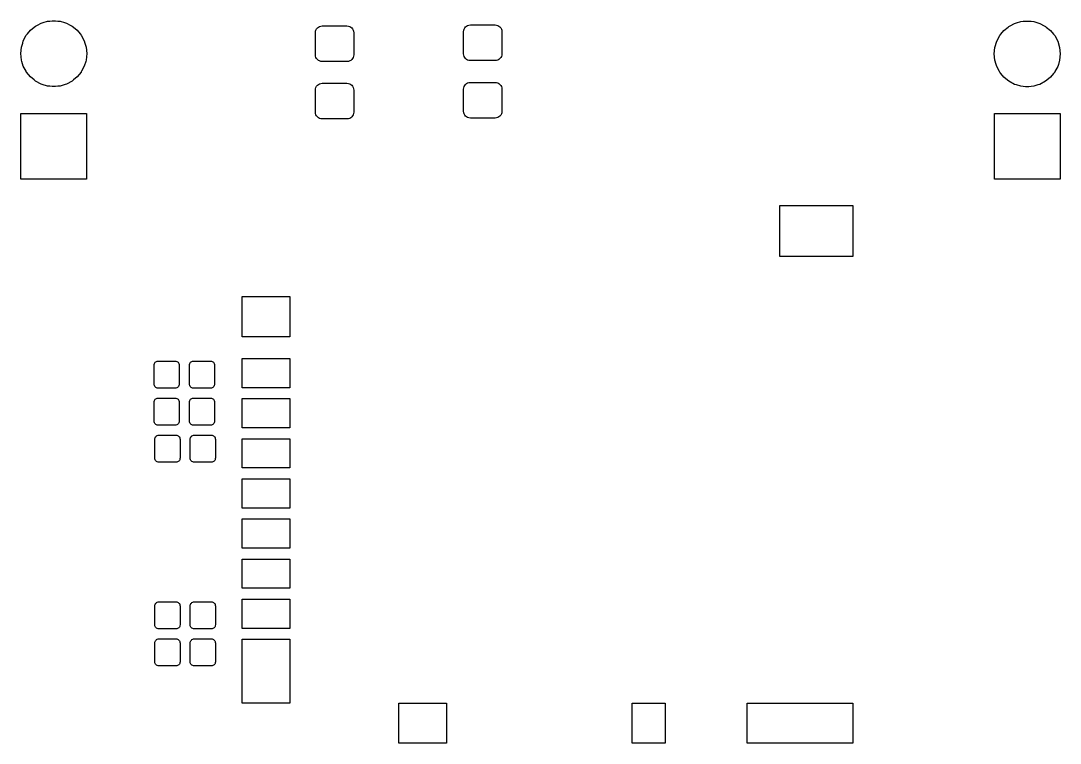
# Model space of a CAD drawing. Extents: x 10 to 287, y -200 to -10.
# Drawn here: x 113.31 to 141.82, y -147.46 to -127.64 of the extents above; entities that cross this region are included whole.
import ezdxf

# ---------------------------------------------------------------- set-up
doc = ezdxf.new("R2010")
doc.units = 0
doc.header["$MEASUREMENT"] = 0
doc.layers.add('BLACK', color=7, linetype='CONTINUOUS')

msp = doc.modelspace()

# ---------------------------------------------------------------- linework, layer by layer
at = {"layer": 'BLACK', "linetype": 'CONTINUOUS'}
for p, q in [((113.768, -127.761), (113.872, -127.705)), ((113.872, -127.705), (113.928, -127.688)), ((113.928, -127.688), (114.042, -127.654)), ((114.042, -127.654), (114.108, -127.647)), ((114.108, -127.647), (114.174, -127.641)), ((114.174, -127.641), (114.262, -127.641)), ((114.262, -127.641), (114.328, -127.647)), ((114.328, -127.647), (114.395, -127.654)), ((114.395, -127.654), (114.508, -127.688)), ((114.508, -127.688), (114.565, -127.705)), ((114.565, -127.705), (114.669, -127.761)), ((140.454, -127.775), (140.572, -127.712)), ((140.572, -127.712), (140.628, -127.694)), ((140.628, -127.694), (140.741, -127.66)), ((140.741, -127.66), (140.808, -127.654)), ((140.808, -127.654), (140.874, -127.647)), ((140.874, -127.647), (140.962, -127.647)), ((140.962, -127.647), (141.029, -127.654)), ((141.029, -127.654), (141.095, -127.66)), ((141.095, -127.66), (141.208, -127.694)), ((141.208, -127.694), (141.265, -127.712)), ((141.265, -127.712), (141.382, -127.775)), ((113.465, -128.039), (113.497, -128)), ((113.497, -128), (113.578, -127.901)), ((113.578, -127.901), (113.679, -127.818)), ((113.679, -127.818), (113.715, -127.789)), ((113.715, -127.789), (113.768, -127.761)), ((114.669, -127.761), (114.721, -127.789)), ((114.721, -127.789), (114.757, -127.818)), ((114.757, -127.818), (114.858, -127.901)), ((114.858, -127.901), (114.939, -128)), ((114.939, -128), (114.971, -128.039)), ((121.394, -127.969), (121.398, -127.928)), ((121.394, -128.571), (121.394, -127.969)), ((121.398, -127.928), (121.408, -127.894)), ((121.408, -127.894), (121.425, -127.863)), ((121.425, -127.863), (121.448, -127.835)), ((121.448, -127.835), (121.475, -127.813)), ((121.475, -127.813), (121.506, -127.796)), ((121.506, -127.796), (121.54, -127.786)), ((121.54, -127.786), (121.582, -127.781)), ((121.582, -127.781), (122.258, -127.781)), ((122.258, -127.781), (122.3, -127.786)), ((122.3, -127.786), (122.334, -127.796)), ((122.334, -127.796), (122.365, -127.813)), ((122.365, -127.813), (122.392, -127.835)), ((122.392, -127.835), (122.415, -127.863)), ((122.415, -127.863), (122.432, -127.894)), ((122.432, -127.894), (122.442, -127.928)), ((122.442, -127.928), (122.446, -127.969)), ((122.446, -127.969), (122.446, -128.571)), ((125.458, -127.944), (125.462, -127.902)), ((125.458, -128.545), (125.458, -127.944)), ((125.462, -127.902), (125.472, -127.868)), ((125.472, -127.868), (125.489, -127.837)), ((125.489, -127.837), (125.512, -127.81)), ((125.512, -127.81), (125.539, -127.787)), ((125.539, -127.787), (125.57, -127.77)), ((125.57, -127.77), (125.604, -127.76)), ((125.604, -127.76), (125.646, -127.756)), ((125.646, -127.756), (126.322, -127.756)), ((126.322, -127.756), (126.364, -127.76)), ((126.364, -127.76), (126.398, -127.77)), ((126.398, -127.77), (126.429, -127.787)), ((126.429, -127.787), (126.456, -127.81)), ((126.456, -127.81), (126.479, -127.837)), ((126.479, -127.837), (126.496, -127.868)), ((126.496, -127.868), (126.506, -127.902)), ((126.506, -127.902), (126.51, -127.944)), ((126.51, -127.944), (126.51, -128.545)), ((140.165, -128.045), (140.195, -128.009)), ((140.195, -128.009), (140.278, -127.908)), ((140.278, -127.908), (140.394, -127.813)), ((140.394, -127.813), (140.415, -127.795)), ((140.415, -127.795), (140.454, -127.775)), ((141.382, -127.775), (141.421, -127.795)), ((141.421, -127.795), (141.442, -127.813)), ((141.442, -127.813), (141.558, -127.908)), ((141.558, -127.908), (141.642, -128.009)), ((141.642, -128.009), (141.671, -128.045)), ((113.33, -128.365), (113.365, -128.252)), ((113.365, -128.252), (113.382, -128.195)), ((113.382, -128.195), (113.465, -128.039)), ((113.465, -128.039), (113.465, -128.039)), ((114.971, -128.039), (114.971, -128.039)), ((114.971, -128.039), (115.055, -128.195)), ((115.055, -128.195), (115.072, -128.252)), ((115.072, -128.252), (115.106, -128.365)), ((140.03, -128.371), (140.082, -128.202)), ((140.082, -128.202), (140.165, -128.045)), ((140.082, -128.202), (140.082, -128.202)), ((140.165, -128.045), (140.165, -128.045)), ((141.671, -128.045), (141.671, -128.045)), ((141.671, -128.045), (141.755, -128.202)), ((141.755, -128.202), (141.755, -128.202)), ((141.755, -128.202), (141.806, -128.371)), ((113.313, -128.542), (113.33, -128.365)), ((113.33, -128.718), (113.313, -128.542)), ((115.106, -128.365), (115.124, -128.542)), ((115.124, -128.542), (115.106, -128.718)), ((121.398, -128.612), (121.394, -128.571)), ((122.446, -128.571), (122.442, -128.612)), ((125.462, -128.587), (125.458, -128.545)), ((126.51, -128.545), (126.506, -128.587)), ((140.013, -128.548), (140.03, -128.371)), ((140.03, -128.725), (140.013, -128.548)), ((141.806, -128.371), (141.823, -128.548)), ((141.823, -128.548), (141.806, -128.725)), ((113.342, -128.758), (113.33, -128.718)), ((113.382, -128.888), (113.342, -128.758)), ((115.094, -128.758), (115.055, -128.888)), ((115.106, -128.718), (115.094, -128.758)), ((121.408, -128.646), (121.398, -128.612)), ((121.425, -128.677), (121.408, -128.646)), ((121.448, -128.705), (121.425, -128.677)), ((121.475, -128.727), (121.448, -128.705)), ((121.506, -128.744), (121.475, -128.727)), ((121.54, -128.754), (121.506, -128.744)), ((121.582, -128.758), (121.54, -128.754)), ((122.258, -128.758), (121.582, -128.758)), ((122.3, -128.754), (122.258, -128.758)), ((122.334, -128.744), (122.3, -128.754)), ((122.365, -128.727), (122.334, -128.744)), ((122.392, -128.705), (122.365, -128.727)), ((122.415, -128.677), (122.392, -128.705)), ((122.432, -128.646), (122.415, -128.677)), ((122.442, -128.612), (122.432, -128.646)), ((125.472, -128.621), (125.462, -128.587)), ((125.489, -128.652), (125.472, -128.621)), ((125.512, -128.679), (125.489, -128.652)), ((125.539, -128.702), (125.512, -128.679)), ((125.57, -128.719), (125.539, -128.702)), ((125.604, -128.729), (125.57, -128.719)), ((125.646, -128.733), (125.604, -128.729)), ((126.322, -128.733), (125.646, -128.733)), ((126.364, -128.729), (126.322, -128.733)), ((126.398, -128.719), (126.364, -128.729)), ((126.429, -128.702), (126.398, -128.719)), ((126.456, -128.679), (126.429, -128.702)), ((126.479, -128.652), (126.456, -128.679)), ((126.496, -128.621), (126.479, -128.652)), ((126.506, -128.587), (126.496, -128.621)), ((140.064, -128.838), (140.03, -128.725)), ((140.082, -128.895), (140.064, -128.838)), ((141.772, -128.838), (141.755, -128.895)), ((141.806, -128.725), (141.772, -128.838)), ((113.456, -129.027), (113.382, -128.888)), ((113.465, -129.045), (113.456, -129.027)), ((113.471, -129.051), (113.465, -129.045)), ((113.578, -129.182), (113.471, -129.051)), ((114.966, -129.051), (114.858, -129.182)), ((114.971, -129.045), (114.966, -129.051)), ((114.981, -129.027), (114.971, -129.045)), ((115.055, -128.888), (114.981, -129.027)), ((140.156, -129.033), (140.082, -128.895)), ((140.165, -129.051), (140.156, -129.033)), ((140.195, -129.087), (140.165, -129.051)), ((140.278, -129.188), (140.195, -129.087)), ((141.642, -129.087), (141.558, -129.188)), ((141.671, -129.051), (141.642, -129.087)), ((141.68, -129.033), (141.671, -129.051)), ((141.755, -128.895), (141.68, -129.033)), ((113.679, -129.265), (113.578, -129.182)), ((113.715, -129.294), (113.679, -129.265)), ((113.872, -129.378), (113.715, -129.294)), ((113.715, -129.294), (113.715, -129.294)), ((113.903, -129.388), (113.872, -129.378)), ((114.042, -129.43), (113.903, -129.388)), ((114.107, -129.436), (114.042, -129.43)), ((114.395, -129.43), (114.329, -129.436)), ((114.533, -129.388), (114.395, -129.43)), ((114.565, -129.378), (114.533, -129.388)), ((114.721, -129.294), (114.565, -129.378)), ((114.757, -129.265), (114.721, -129.294)), ((114.721, -129.294), (114.721, -129.294)), ((114.858, -129.182), (114.757, -129.265)), ((121.425, -129.438), (121.448, -129.41)), ((121.448, -129.41), (121.475, -129.388)), ((121.475, -129.388), (121.506, -129.371)), ((121.506, -129.371), (121.54, -129.361)), ((121.54, -129.361), (121.582, -129.356)), ((121.582, -129.356), (122.258, -129.356)), ((122.258, -129.356), (122.3, -129.361)), ((122.3, -129.361), (122.334, -129.371)), ((122.334, -129.371), (122.365, -129.388)), ((122.365, -129.388), (122.392, -129.41)), ((122.392, -129.41), (122.415, -129.438)), ((125.472, -129.443), (125.489, -129.412)), ((125.489, -129.412), (125.512, -129.385)), ((125.512, -129.385), (125.539, -129.362)), ((125.539, -129.362), (125.57, -129.345)), ((125.57, -129.345), (125.604, -129.335)), ((125.604, -129.335), (125.646, -129.331)), ((125.646, -129.331), (126.322, -129.331)), ((126.322, -129.331), (126.364, -129.335)), ((126.364, -129.335), (126.398, -129.345)), ((126.398, -129.345), (126.429, -129.362)), ((126.429, -129.362), (126.456, -129.385)), ((126.456, -129.385), (126.479, -129.412)), ((126.479, -129.412), (126.496, -129.443)), ((140.379, -129.272), (140.278, -129.188)), ((140.415, -129.301), (140.379, -129.272)), ((140.572, -129.385), (140.415, -129.301)), ((140.415, -129.301), (140.415, -129.301)), ((140.628, -129.402), (140.572, -129.385)), ((140.741, -129.436), (140.628, -129.402)), ((141.208, -129.402), (141.095, -129.436)), ((141.265, -129.385), (141.208, -129.402)), ((141.421, -129.301), (141.265, -129.385)), ((141.457, -129.272), (141.421, -129.301)), ((141.421, -129.301), (141.421, -129.301)), ((141.558, -129.188), (141.457, -129.272)), ((114.174, -129.443), (114.107, -129.436)), ((114.262, -129.443), (114.174, -129.443)), ((114.329, -129.436), (114.262, -129.443)), ((121.394, -129.544), (121.398, -129.503)), ((121.394, -130.146), (121.394, -129.544)), ((121.398, -129.503), (121.408, -129.469)), ((121.408, -129.469), (121.425, -129.438)), ((122.415, -129.438), (122.432, -129.469)), ((122.432, -129.469), (122.442, -129.503)), ((122.442, -129.503), (122.446, -129.544)), ((122.446, -129.544), (122.446, -130.146)), ((125.458, -129.519), (125.462, -129.477)), ((125.458, -130.12), (125.458, -129.519)), ((125.462, -129.477), (125.472, -129.443)), ((126.496, -129.443), (126.506, -129.477)), ((126.506, -129.477), (126.51, -129.519)), ((126.51, -129.519), (126.51, -130.12)), ((140.808, -129.443), (140.741, -129.436)), ((140.874, -129.449), (140.808, -129.443)), ((140.962, -129.449), (140.874, -129.449)), ((141.029, -129.443), (140.962, -129.449)), ((141.095, -129.436), (141.029, -129.443)), ((113.317, -131.983), (113.317, -130.181)), ((113.317, -130.181), (115.119, -130.181)), ((115.119, -130.181), (115.119, -131.983)), ((121.398, -130.187), (121.394, -130.146)), ((121.408, -130.221), (121.398, -130.187)), ((121.425, -130.252), (121.408, -130.221)), ((121.448, -130.28), (121.425, -130.252)), ((121.475, -130.302), (121.448, -130.28)), ((122.392, -130.28), (122.365, -130.302)), ((122.415, -130.252), (122.392, -130.28)), ((122.432, -130.221), (122.415, -130.252)), ((122.442, -130.187), (122.432, -130.221)), ((122.446, -130.146), (122.442, -130.187)), ((125.462, -130.162), (125.458, -130.12)), ((125.472, -130.196), (125.462, -130.162)), ((125.489, -130.227), (125.472, -130.196)), ((125.512, -130.254), (125.489, -130.227)), ((125.539, -130.277), (125.512, -130.254)), ((125.57, -130.294), (125.539, -130.277)), ((126.429, -130.277), (126.398, -130.294)), ((126.456, -130.254), (126.429, -130.277)), ((126.479, -130.227), (126.456, -130.254)), ((126.496, -130.196), (126.479, -130.227)), ((126.506, -130.162), (126.496, -130.196)), ((126.51, -130.12), (126.506, -130.162)), ((140.017, -131.983), (140.017, -130.181)), ((140.017, -130.181), (141.819, -130.181)), ((141.819, -130.181), (141.819, -131.983)), ((121.506, -130.319), (121.475, -130.302)), ((121.54, -130.329), (121.506, -130.319)), ((121.582, -130.333), (121.54, -130.329)), ((122.258, -130.333), (121.582, -130.333)), ((122.3, -130.329), (122.258, -130.333)), ((122.334, -130.319), (122.3, -130.329)), ((122.365, -130.302), (122.334, -130.319)), ((125.604, -130.304), (125.57, -130.294)), ((125.646, -130.308), (125.604, -130.304)), ((126.322, -130.308), (125.646, -130.308)), ((126.364, -130.304), (126.322, -130.308)), ((126.398, -130.294), (126.364, -130.304)), ((115.119, -131.983), (113.317, -131.983)), ((141.819, -131.983), (140.017, -131.983)), ((134.136, -134.107), (134.136, -132.705)), ((134.136, -132.705), (136.138, -132.705)), ((136.138, -132.705), (136.138, -134.107)), ((136.138, -134.107), (134.136, -134.107)), ((119.386, -136.307), (119.386, -135.205)), ((119.386, -135.205), (120.688, -135.205)), ((120.688, -135.205), (120.688, -136.307)), ((120.688, -136.307), (119.386, -136.307)), ((116.967, -137.092), (116.97, -137.065)), ((116.967, -137.601), (116.967, -137.092)), ((116.97, -137.065), (116.976, -137.044)), ((116.976, -137.044), (116.986, -137.025)), ((116.986, -137.025), (117, -137.008)), ((117, -137.008), (117.016, -136.995)), ((117.016, -136.995), (117.035, -136.985)), ((117.035, -136.985), (117.056, -136.978)), ((117.056, -136.978), (117.084, -136.976)), ((117.084, -136.976), (117.542, -136.976)), ((117.542, -136.976), (117.57, -136.978)), ((117.57, -136.978), (117.59, -136.985)), ((117.59, -136.985), (117.609, -136.995)), ((117.609, -136.995), (117.626, -137.008)), ((117.626, -137.008), (117.64, -137.025)), ((117.64, -137.025), (117.65, -137.044)), ((117.65, -137.044), (117.656, -137.065)), ((117.656, -137.065), (117.659, -137.092)), ((117.659, -137.092), (117.659, -137.601)), ((117.937, -137.092), (117.94, -137.065)), ((117.937, -137.601), (117.937, -137.092)), ((117.94, -137.065), (117.946, -137.044)), ((117.946, -137.044), (117.956, -137.025)), ((117.956, -137.025), (117.97, -137.008)), ((117.97, -137.008), (117.986, -136.995)), ((117.986, -136.995), (118.005, -136.985)), ((118.005, -136.985), (118.026, -136.978)), ((118.026, -136.978), (118.054, -136.976)), ((118.054, -136.976), (118.512, -136.976)), ((118.512, -136.976), (118.54, -136.978)), ((118.54, -136.978), (118.56, -136.985)), ((118.56, -136.985), (118.579, -136.995)), ((118.579, -136.995), (118.596, -137.008)), ((118.596, -137.008), (118.61, -137.025)), ((118.61, -137.025), (118.62, -137.044)), ((118.62, -137.044), (118.626, -137.065)), ((118.626, -137.065), (118.629, -137.092)), ((118.629, -137.092), (118.629, -137.601)), ((119.386, -137.707), (119.386, -136.905)), ((119.386, -136.905), (120.688, -136.905)), ((120.688, -136.905), (120.688, -137.707)), ((116.97, -137.629), (116.967, -137.601)), ((116.976, -137.649), (116.97, -137.629)), ((116.986, -137.668), (116.976, -137.649)), ((117, -137.685), (116.986, -137.668)), ((117.016, -137.699), (117, -137.685)), ((117.035, -137.709), (117.016, -137.699)), ((117.609, -137.699), (117.59, -137.709)), ((117.626, -137.685), (117.609, -137.699)), ((117.64, -137.668), (117.626, -137.685)), ((117.65, -137.649), (117.64, -137.668)), ((117.656, -137.629), (117.65, -137.649)), ((117.659, -137.601), (117.656, -137.629)), ((117.94, -137.629), (117.937, -137.601)), ((117.946, -137.649), (117.94, -137.629)), ((117.956, -137.668), (117.946, -137.649)), ((117.97, -137.685), (117.956, -137.668)), ((117.986, -137.699), (117.97, -137.685)), ((118.005, -137.709), (117.986, -137.699)), ((118.579, -137.699), (118.56, -137.709)), ((118.596, -137.685), (118.579, -137.699)), ((118.61, -137.668), (118.596, -137.685)), ((118.62, -137.649), (118.61, -137.668)), ((118.626, -137.629), (118.62, -137.649)), ((118.629, -137.601), (118.626, -137.629)), ((117.056, -137.715), (117.035, -137.709)), ((117.084, -137.718), (117.056, -137.715)), ((117.542, -137.718), (117.084, -137.718)), ((117.57, -137.715), (117.542, -137.718)), ((117.59, -137.709), (117.57, -137.715)), ((118.026, -137.715), (118.005, -137.709)), ((118.054, -137.718), (118.026, -137.715)), ((118.512, -137.718), (118.054, -137.718)), ((118.54, -137.715), (118.512, -137.718)), ((118.56, -137.709), (118.54, -137.715)), ((120.688, -137.707), (119.386, -137.707)), ((116.967, -138.108), (116.97, -138.081)), ((116.967, -138.617), (116.967, -138.108)), ((116.97, -138.081), (116.976, -138.06)), ((116.976, -138.06), (116.986, -138.041)), ((116.986, -138.041), (117, -138.024)), ((117, -138.024), (117.016, -138.011)), ((117.016, -138.011), (117.035, -138.001)), ((117.035, -138.001), (117.056, -137.994)), ((117.056, -137.994), (117.084, -137.992)), ((117.084, -137.992), (117.542, -137.992)), ((117.542, -137.992), (117.57, -137.994)), ((117.57, -137.994), (117.59, -138.001)), ((117.59, -138.001), (117.609, -138.011)), ((117.609, -138.011), (117.626, -138.024)), ((117.626, -138.024), (117.64, -138.041)), ((117.64, -138.041), (117.65, -138.06)), ((117.65, -138.06), (117.656, -138.081)), ((117.656, -138.081), (117.659, -138.108)), ((117.659, -138.108), (117.659, -138.617)), ((117.937, -138.108), (117.94, -138.081)), ((117.937, -138.617), (117.937, -138.108)), ((117.94, -138.081), (117.946, -138.06)), ((117.946, -138.06), (117.956, -138.041)), ((117.956, -138.041), (117.97, -138.024)), ((117.97, -138.024), (117.986, -138.011)), ((117.986, -138.011), (118.005, -138.001)), ((118.005, -138.001), (118.026, -137.994)), ((118.026, -137.994), (118.054, -137.992)), ((118.054, -137.992), (118.512, -137.992)), ((118.512, -137.992), (118.54, -137.994)), ((118.54, -137.994), (118.56, -138.001)), ((118.56, -138.001), (118.579, -138.011)), ((118.579, -138.011), (118.596, -138.024)), ((118.596, -138.024), (118.61, -138.041)), ((118.61, -138.041), (118.62, -138.06)), ((118.62, -138.06), (118.626, -138.081)), ((118.626, -138.081), (118.629, -138.108)), ((118.629, -138.108), (118.629, -138.617)), ((119.386, -138.807), (119.386, -138.005)), ((119.386, -138.005), (120.688, -138.005)), ((120.688, -138.005), (120.688, -138.807)), ((116.97, -138.645), (116.967, -138.617)), ((116.976, -138.665), (116.97, -138.645)), ((116.986, -138.684), (116.976, -138.665)), ((117, -138.701), (116.986, -138.684)), ((117.016, -138.715), (117, -138.701)), ((117.035, -138.725), (117.016, -138.715)), ((117.056, -138.731), (117.035, -138.725)), ((117.084, -138.734), (117.056, -138.731)), ((117.542, -138.734), (117.084, -138.734)), ((117.57, -138.731), (117.542, -138.734)), ((117.59, -138.725), (117.57, -138.731)), ((117.609, -138.715), (117.59, -138.725)), ((117.626, -138.701), (117.609, -138.715)), ((117.64, -138.684), (117.626, -138.701)), ((117.65, -138.665), (117.64, -138.684)), ((117.656, -138.645), (117.65, -138.665)), ((117.659, -138.617), (117.656, -138.645)), ((117.94, -138.645), (117.937, -138.617)), ((117.946, -138.665), (117.94, -138.645)), ((117.956, -138.684), (117.946, -138.665)), ((117.97, -138.701), (117.956, -138.684)), ((117.986, -138.715), (117.97, -138.701)), ((118.005, -138.725), (117.986, -138.715)), ((118.026, -138.731), (118.005, -138.725)), ((118.054, -138.734), (118.026, -138.731)), ((118.512, -138.734), (118.054, -138.734)), ((118.54, -138.731), (118.512, -138.734)), ((118.56, -138.725), (118.54, -138.731)), ((118.579, -138.715), (118.56, -138.725)), ((118.596, -138.701), (118.579, -138.715)), ((118.61, -138.684), (118.596, -138.701)), ((118.62, -138.665), (118.61, -138.684)), ((118.626, -138.645), (118.62, -138.665)), ((118.629, -138.617), (118.626, -138.645)), ((120.688, -138.807), (119.386, -138.807)), ((116.99, -139.124), (116.993, -139.097)), ((116.99, -139.633), (116.99, -139.124)), ((116.993, -139.097), (116.999, -139.076)), ((116.999, -139.076), (117.009, -139.057)), ((117.009, -139.057), (117.023, -139.04)), ((117.023, -139.04), (117.039, -139.027)), ((117.039, -139.027), (117.058, -139.017)), ((117.058, -139.017), (117.079, -139.01)), ((117.079, -139.01), (117.107, -139.008)), ((117.107, -139.008), (117.565, -139.008)), ((117.565, -139.008), (117.593, -139.01)), ((117.593, -139.01), (117.613, -139.017)), ((117.613, -139.017), (117.632, -139.027)), ((117.632, -139.027), (117.649, -139.04)), ((117.649, -139.04), (117.663, -139.057)), ((117.663, -139.057), (117.673, -139.076)), ((117.673, -139.076), (117.679, -139.097)), ((117.679, -139.097), (117.682, -139.124)), ((117.682, -139.124), (117.682, -139.633)), ((117.96, -139.124), (117.963, -139.097)), ((117.96, -139.633), (117.96, -139.124)), ((117.963, -139.097), (117.969, -139.076)), ((117.969, -139.076), (117.979, -139.057)), ((117.979, -139.057), (117.993, -139.04)), ((117.993, -139.04), (118.009, -139.027)), ((118.009, -139.027), (118.028, -139.017)), ((118.028, -139.017), (118.049, -139.01)), ((118.049, -139.01), (118.077, -139.008)), ((118.077, -139.008), (118.535, -139.008)), ((118.535, -139.008), (118.563, -139.01)), ((118.563, -139.01), (118.583, -139.017)), ((118.583, -139.017), (118.602, -139.027)), ((118.602, -139.027), (118.619, -139.04)), ((118.619, -139.04), (118.633, -139.057)), ((118.633, -139.057), (118.643, -139.076)), ((118.643, -139.076), (118.649, -139.097)), ((118.649, -139.097), (118.652, -139.124)), ((118.652, -139.124), (118.652, -139.633)), ((119.386, -139.907), (119.386, -139.105)), ((119.386, -139.105), (120.688, -139.105)), ((120.688, -139.105), (120.688, -139.907)), ((116.993, -139.661), (116.99, -139.633)), ((116.999, -139.681), (116.993, -139.661)), ((117.009, -139.7), (116.999, -139.681)), ((117.673, -139.681), (117.663, -139.7)), ((117.679, -139.661), (117.673, -139.681)), ((117.682, -139.633), (117.679, -139.661)), ((117.963, -139.661), (117.96, -139.633)), ((117.969, -139.681), (117.963, -139.661)), ((117.979, -139.7), (117.969, -139.681)), ((118.643, -139.681), (118.633, -139.7)), ((118.649, -139.661), (118.643, -139.681)), ((118.652, -139.633), (118.649, -139.661)), ((117.023, -139.717), (117.009, -139.7)), ((117.039, -139.731), (117.023, -139.717)), ((117.058, -139.741), (117.039, -139.731)), ((117.079, -139.747), (117.058, -139.741)), ((117.107, -139.75), (117.079, -139.747)), ((117.565, -139.75), (117.107, -139.75)), ((117.593, -139.747), (117.565, -139.75)), ((117.613, -139.741), (117.593, -139.747)), ((117.632, -139.731), (117.613, -139.741)), ((117.649, -139.717), (117.632, -139.731)), ((117.663, -139.7), (117.649, -139.717)), ((117.993, -139.717), (117.979, -139.7)), ((118.009, -139.731), (117.993, -139.717)), ((118.028, -139.741), (118.009, -139.731)), ((118.049, -139.747), (118.028, -139.741)), ((118.077, -139.75), (118.049, -139.747)), ((118.535, -139.75), (118.077, -139.75)), ((118.563, -139.747), (118.535, -139.75)), ((118.583, -139.741), (118.563, -139.747)), ((118.602, -139.731), (118.583, -139.741)), ((118.619, -139.717), (118.602, -139.731)), ((118.633, -139.7), (118.619, -139.717)), ((120.688, -139.907), (119.386, -139.907)), ((119.386, -141.007), (119.386, -140.205)), ((119.386, -140.205), (120.688, -140.205)), ((120.688, -140.205), (120.688, -141.007)), ((120.688, -141.007), (119.386, -141.007)), ((119.386, -142.107), (119.386, -141.305)), ((119.386, -141.305), (120.688, -141.305)), ((120.688, -141.305), (120.688, -142.107)), ((120.688, -142.107), (119.386, -142.107)), ((119.386, -143.207), (119.386, -142.405)), ((119.386, -142.405), (120.688, -142.405)), ((120.688, -142.405), (120.688, -143.207)), ((120.688, -143.207), (119.386, -143.207)), ((116.99, -143.696), (116.993, -143.669)), ((116.993, -143.669), (116.999, -143.648)), ((116.999, -143.648), (117.009, -143.629)), ((117.009, -143.629), (117.023, -143.612)), ((117.023, -143.612), (117.039, -143.599)), ((117.039, -143.599), (117.058, -143.589)), ((117.058, -143.589), (117.079, -143.582)), ((117.079, -143.582), (117.107, -143.58)), ((117.107, -143.58), (117.565, -143.58)), ((117.565, -143.58), (117.593, -143.582)), ((117.593, -143.582), (117.613, -143.589)), ((117.613, -143.589), (117.632, -143.599)), ((117.632, -143.599), (117.649, -143.612)), ((117.649, -143.612), (117.663, -143.629)), ((117.663, -143.629), (117.673, -143.648)), ((117.673, -143.648), (117.679, -143.669)), ((117.679, -143.669), (117.682, -143.696)), ((117.96, -143.696), (117.963, -143.669)), ((117.963, -143.669), (117.969, -143.648)), ((117.969, -143.648), (117.979, -143.629)), ((117.979, -143.629), (117.993, -143.612)), ((117.993, -143.612), (118.009, -143.599)), ((118.009, -143.599), (118.028, -143.589)), ((118.028, -143.589), (118.049, -143.582)), ((118.049, -143.582), (118.077, -143.58)), ((118.077, -143.58), (118.535, -143.58)), ((118.535, -143.58), (118.563, -143.582)), ((118.563, -143.582), (118.583, -143.589)), ((118.583, -143.589), (118.602, -143.599)), ((118.602, -143.599), (118.619, -143.612)), ((118.619, -143.612), (118.633, -143.629)), ((118.633, -143.629), (118.643, -143.648)), ((118.643, -143.648), (118.649, -143.669)), ((118.649, -143.669), (118.652, -143.696)), ((119.386, -144.307), (119.386, -143.505)), ((119.386, -143.505), (120.688, -143.505)), ((120.688, -143.505), (120.688, -144.307)), ((116.99, -144.205), (116.99, -143.696)), ((117.682, -143.696), (117.682, -144.205)), ((117.96, -144.205), (117.96, -143.696)), ((118.652, -143.696), (118.652, -144.205)), ((116.993, -144.233), (116.99, -144.205)), ((116.999, -144.253), (116.993, -144.233)), ((117.009, -144.272), (116.999, -144.253)), ((117.673, -144.253), (117.663, -144.272)), ((117.679, -144.233), (117.673, -144.253)), ((117.682, -144.205), (117.679, -144.233)), ((117.963, -144.233), (117.96, -144.205)), ((117.969, -144.253), (117.963, -144.233)), ((117.979, -144.272), (117.969, -144.253)), ((118.643, -144.253), (118.633, -144.272)), ((118.649, -144.233), (118.643, -144.253)), ((118.652, -144.205), (118.649, -144.233)), ((117.023, -144.289), (117.009, -144.272)), ((117.039, -144.303), (117.023, -144.289)), ((117.058, -144.313), (117.039, -144.303)), ((117.079, -144.319), (117.058, -144.313)), ((117.107, -144.322), (117.079, -144.319)), ((117.565, -144.322), (117.107, -144.322)), ((117.593, -144.319), (117.565, -144.322)), ((117.613, -144.313), (117.593, -144.319)), ((117.632, -144.303), (117.613, -144.313)), ((117.649, -144.289), (117.632, -144.303)), ((117.663, -144.272), (117.649, -144.289)), ((117.993, -144.289), (117.979, -144.272)), ((118.009, -144.303), (117.993, -144.289)), ((118.028, -144.313), (118.009, -144.303)), ((118.049, -144.319), (118.028, -144.313)), ((118.077, -144.322), (118.049, -144.319)), ((118.535, -144.322), (118.077, -144.322)), ((118.563, -144.319), (118.535, -144.322)), ((118.583, -144.313), (118.563, -144.319)), ((118.602, -144.303), (118.583, -144.313)), ((118.619, -144.289), (118.602, -144.303)), ((118.633, -144.272), (118.619, -144.289)), ((120.688, -144.307), (119.386, -144.307)), ((116.99, -144.712), (116.993, -144.685)), ((116.99, -145.221), (116.99, -144.712)), ((116.993, -144.685), (116.999, -144.664)), ((116.999, -144.664), (117.009, -144.645)), ((117.009, -144.645), (117.023, -144.628)), ((117.023, -144.628), (117.039, -144.615)), ((117.039, -144.615), (117.058, -144.605)), ((117.058, -144.605), (117.079, -144.598)), ((117.079, -144.598), (117.107, -144.596)), ((117.107, -144.596), (117.565, -144.596)), ((117.565, -144.596), (117.593, -144.598)), ((117.593, -144.598), (117.613, -144.605)), ((117.613, -144.605), (117.632, -144.615)), ((117.632, -144.615), (117.649, -144.628)), ((117.649, -144.628), (117.663, -144.645)), ((117.663, -144.645), (117.673, -144.664)), ((117.673, -144.664), (117.679, -144.685)), ((117.679, -144.685), (117.682, -144.712)), ((117.682, -144.712), (117.682, -145.221)), ((117.96, -144.712), (117.963, -144.685)), ((117.96, -145.221), (117.96, -144.712)), ((117.963, -144.685), (117.969, -144.664)), ((117.969, -144.664), (117.979, -144.645)), ((117.979, -144.645), (117.993, -144.628)), ((117.993, -144.628), (118.009, -144.615)), ((118.009, -144.615), (118.028, -144.605)), ((118.028, -144.605), (118.049, -144.598)), ((118.049, -144.598), (118.077, -144.596)), ((118.077, -144.596), (118.535, -144.596)), ((118.535, -144.596), (118.563, -144.598)), ((118.563, -144.598), (118.583, -144.605)), ((118.583, -144.605), (118.602, -144.615)), ((118.602, -144.615), (118.619, -144.628)), ((118.619, -144.628), (118.633, -144.645)), ((118.633, -144.645), (118.643, -144.664)), ((118.643, -144.664), (118.649, -144.685)), ((118.649, -144.685), (118.652, -144.712)), ((118.652, -144.712), (118.652, -145.221)), ((119.386, -146.357), (119.386, -144.605)), ((119.386, -144.605), (120.688, -144.605)), ((120.688, -144.605), (120.688, -146.357)), ((116.993, -145.249), (116.99, -145.221)), ((116.999, -145.269), (116.993, -145.249)), ((117.009, -145.288), (116.999, -145.269)), ((117.023, -145.305), (117.009, -145.288)), ((117.039, -145.319), (117.023, -145.305)), ((117.058, -145.329), (117.039, -145.319)), ((117.079, -145.335), (117.058, -145.329)), ((117.107, -145.338), (117.079, -145.335)), ((117.565, -145.338), (117.107, -145.338)), ((117.593, -145.335), (117.565, -145.338)), ((117.613, -145.329), (117.593, -145.335)), ((117.632, -145.319), (117.613, -145.329)), ((117.649, -145.305), (117.632, -145.319)), ((117.663, -145.288), (117.649, -145.305)), ((117.673, -145.269), (117.663, -145.288)), ((117.679, -145.249), (117.673, -145.269)), ((117.682, -145.221), (117.679, -145.249)), ((117.963, -145.249), (117.96, -145.221)), ((117.969, -145.269), (117.963, -145.249)), ((117.979, -145.288), (117.969, -145.269)), ((117.993, -145.305), (117.979, -145.288)), ((118.009, -145.319), (117.993, -145.305)), ((118.028, -145.329), (118.009, -145.319)), ((118.049, -145.335), (118.028, -145.329)), ((118.077, -145.338), (118.049, -145.335)), ((118.535, -145.338), (118.077, -145.338)), ((118.563, -145.335), (118.535, -145.338)), ((118.583, -145.329), (118.563, -145.335)), ((118.602, -145.319), (118.583, -145.329)), ((118.619, -145.305), (118.602, -145.319)), ((118.633, -145.288), (118.619, -145.305)), ((118.643, -145.269), (118.633, -145.288)), ((118.649, -145.249), (118.643, -145.269)), ((118.652, -145.221), (118.649, -145.249)), ((120.688, -146.357), (119.386, -146.357)), ((123.686, -147.457), (123.686, -146.355)), ((123.686, -146.355), (124.988, -146.355)), ((124.988, -146.355), (124.988, -147.457)), ((130.086, -147.457), (130.086, -146.355)), ((130.086, -146.355), (130.988, -146.355)), ((130.988, -146.355), (130.988, -147.457)), ((133.236, -147.457), (133.236, -146.355)), ((133.236, -146.355), (136.138, -146.355)), ((136.138, -146.355), (136.138, -147.457)), ((124.988, -147.457), (123.686, -147.457)), ((130.988, -147.457), (130.086, -147.457)), ((136.138, -147.457), (133.236, -147.457))]:
    msp.add_line(p, q, dxfattribs=at)

doc.saveas('drawing.dxf')
